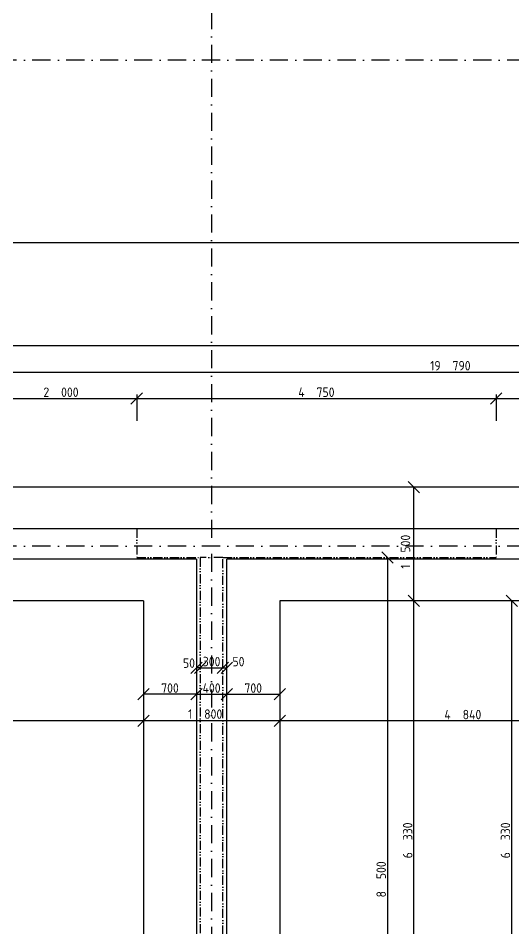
# Model space of a CAD drawing. Extents: x 4511820 to 5180432, y -1526536 to -944957.
# Drawn here: x 5011636 to 5018184, y -1490871 to -1478843 of the extents above; entities that cross this region are included whole.
import ezdxf

# ---------------------------------------------------------------- set-up
doc = ezdxf.new("R2010")
doc.units = 0
doc.header["$MEASUREMENT"] = 0
doc.linetypes.add('ACAD_ISO12W100', pattern=[22, 12, -3, 0.5, -3, 0.5, -3])
doc.linetypes.add('BODKOCIARKOVANA_3', pattern=[5.6, 3, -1.3, 0, -1.3])
doc.layers.get('0').update_dxf_attribs({"linetype": 'CONTINUOUS'})
doc.layers.get('Defpoints').update_dxf_attribs({"color": 61, "linetype": 'CONTINUOUS'})
for name, color, linetype in [('KÓTY', 4, 'CONTINUOUS'), ('MÚRY', 1, 'CONTINUOUS'), ('osi', 253, 'CONTINUOUS'), ('TENKÁ', 7, 'CONTINUOUS')]:
    doc.layers.add(name, color=color, linetype=linetype)
doc.styles.add('STYLE1', font='isocp.shx')
doc.dimstyles.new('STANDARD-50', dxfattribs={"dimtxt": 125, "dimasz": 150, "dimexe": 10, "dimexo": 200, "dimgap": 20, "dimtad": 1, "dimdsep": 46, "dimlunit": 6, "dimtxsty": 'STYLE1', "dimblk1": 'OBLIQUE', "dimblk2": 'OBLIQUE', "dimsah": 1, "dimcen": 2.5, "dimse1": 1, "dimse2": 1, "dimadec": 0, "dimazin": 0, "dimtfac": 1, "dimtmove": 1, "dimatfit": 3, "dimldrblk": 'OBLIQUE', "dimfxl": 1, "dimtolj": 1, "dimtzin": 0, "dimarcsym": 0})

# ---------------------------------------------------------------- blocks, each defined once
blk = doc.blocks.new('_OBLIQUE')
at = {"color": 0, "linetype": 'ByBlock'}
blk.add_line((-0.5, -0.5), (0.5, 0.5), dxfattribs=at)
blk = doc.blocks.new('*D43234')
at = {"layer": 'Defpoints', "color": 0}
for p in [(5026541, -1481806), (4995051, -1483785), (5026541, -1483785)]:
    blk.add_point(p, dxfattribs=at)
at = {"layer": 'KÓTY', "color": 0, "lineweight": -2}
blk.add_line((4995051, -1481806), (5026541, -1481806), dxfattribs=at)
at = {"layer": 'KÓTY', "color": 0, "linetype": 'ByBlock', "lineweight": -2, "xscale": 150, "yscale": 150, "zscale": 150, "rotation": 180}
blk.add_blockref('_OBLIQUE', (4995051, -1481806), dxfattribs=at)
at = {"layer": 'KÓTY', "color": 0, "linetype": 'ByBlock', "lineweight": -2, "xscale": 150, "yscale": 150, "zscale": 150}
blk.add_blockref('_OBLIQUE', (5026541, -1481806), dxfattribs=at)
at = {"layer": 'KÓTY', "color": 0, "insert": (5010796, -1481723), "char_height": 125, "attachment_point": 5, "style": 'STYLE1'}
blk.add_mtext('\\A1;31ﾠ490', dxfattribs=at)
blk = doc.blocks.new('*D43527')
at = {"layer": 'Defpoints', "color": 0}
for p in [(5021731, -1483166), (4999761, -1485118), (5021731, -1485118)]:
    blk.add_point(p, dxfattribs=at)
at = {"layer": 'KÓTY', "color": 0, "lineweight": -2}
blk.add_line((4999761, -1483166), (5021731, -1483166), dxfattribs=at)
at = {"layer": 'KÓTY', "color": 0, "linetype": 'ByBlock', "lineweight": -2, "xscale": 150, "yscale": 150, "zscale": 150, "rotation": 180}
blk.add_blockref('_OBLIQUE', (4999761, -1483166), dxfattribs=at)
at = {"layer": 'KÓTY', "color": 0, "linetype": 'ByBlock', "lineweight": -2, "xscale": 150, "yscale": 150, "zscale": 150}
blk.add_blockref('_OBLIQUE', (5021731, -1483166), dxfattribs=at)
at = {"layer": 'KÓTY', "color": 0, "insert": (5010746, -1483083), "char_height": 125, "attachment_point": 5, "style": 'STYLE1'}
blk.add_mtext('\\A1;21ﾠ970', dxfattribs=at)
blk = doc.blocks.new('*D43530')
at = {"layer": 'Defpoints', "color": 0}
for p in [(5027241, -1483516), (5007451, -1485668), (5027241, -1485668)]:
    blk.add_point(p, dxfattribs=at)
at = {"layer": 'KÓTY', "color": 0, "lineweight": -2}
blk.add_line((5007451, -1483516), (5027241, -1483516), dxfattribs=at)
at = {"layer": 'KÓTY', "color": 0, "linetype": 'ByBlock', "lineweight": -2, "xscale": 150, "yscale": 150, "zscale": 150, "rotation": 180}
blk.add_blockref('_OBLIQUE', (5007451, -1483516), dxfattribs=at)
at = {"layer": 'KÓTY', "color": 0, "linetype": 'ByBlock', "lineweight": -2, "xscale": 150, "yscale": 150, "zscale": 150}
blk.add_blockref('_OBLIQUE', (5027241, -1483516), dxfattribs=at)
at = {"layer": 'KÓTY', "color": 0, "insert": (5017346, -1483433), "char_height": 125, "attachment_point": 5, "style": 'STYLE1'}
blk.add_mtext('\\A1;19ﾠ790', dxfattribs=at)
blk = doc.blocks.new('*D43543')
at = {"layer": 'Defpoints', "color": 0}
for p in [(5013201, -1483866), (5011201, -1485668), (5013201, -1485668)]:
    blk.add_point(p, dxfattribs=at)
at = {"layer": 'KÓTY', "color": 0, "lineweight": -2}
blk.add_line((5011201, -1483866), (5013201, -1483866), dxfattribs=at)
at = {"layer": 'KÓTY', "color": 0, "linetype": 'ByBlock', "lineweight": -2, "xscale": 150, "yscale": 150, "zscale": 150, "rotation": 180}
blk.add_blockref('_OBLIQUE', (5011201, -1483866), dxfattribs=at)
at = {"layer": 'KÓTY', "color": 0, "linetype": 'ByBlock', "lineweight": -2, "xscale": 150, "yscale": 150, "zscale": 150}
blk.add_blockref('_OBLIQUE', (5013201, -1483866), dxfattribs=at)
at = {"layer": 'KÓTY', "color": 0, "insert": (5012201, -1483783), "char_height": 125, "attachment_point": 5, "style": 'STYLE1'}
blk.add_mtext('\\A1;2ﾠ000', dxfattribs=at)
blk = doc.blocks.new('*D43544')
at = {"layer": 'Defpoints', "color": 0}
for p in [(5017951, -1483866), (5013201, -1485668), (5017951, -1485668)]:
    blk.add_point(p, dxfattribs=at)
at = {"layer": 'KÓTY', "color": 0, "lineweight": -2}
blk.add_line((5013201, -1483866), (5017951, -1483866), dxfattribs=at)
at = {"layer": 'KÓTY', "color": 0, "linetype": 'ByBlock', "lineweight": -2, "xscale": 150, "yscale": 150, "zscale": 150, "rotation": 180}
blk.add_blockref('_OBLIQUE', (5013201, -1483866), dxfattribs=at)
at = {"layer": 'KÓTY', "color": 0, "linetype": 'ByBlock', "lineweight": -2, "xscale": 150, "yscale": 150, "zscale": 150}
blk.add_blockref('_OBLIQUE', (5017951, -1483866), dxfattribs=at)
at = {"layer": 'KÓTY', "color": 0, "insert": (5015576, -1483783), "char_height": 125, "attachment_point": 5, "style": 'STYLE1'}
blk.add_mtext('\\A1;4ﾠ750', dxfattribs=at)
blk = doc.blocks.new('*D43545')
at = {"layer": 'Defpoints', "color": 0}
for p in [(5019066, -1483866), (5017951, -1485668), (5019066, -1485668)]:
    blk.add_point(p, dxfattribs=at)
at = {"layer": 'KÓTY', "color": 0, "lineweight": -2}
blk.add_line((5017951, -1483866), (5019066, -1483866), dxfattribs=at)
at = {"layer": 'KÓTY', "color": 0, "linetype": 'ByBlock', "lineweight": -2, "xscale": 150, "yscale": 150, "zscale": 150, "rotation": 180}
blk.add_blockref('_OBLIQUE', (5017951, -1483866), dxfattribs=at)
at = {"layer": 'KÓTY', "color": 0, "linetype": 'ByBlock', "lineweight": -2, "xscale": 150, "yscale": 150, "zscale": 150}
blk.add_blockref('_OBLIQUE', (5019066, -1483866), dxfattribs=at)
at = {"layer": 'KÓTY', "color": 0, "insert": (5018508, -1483783), "char_height": 125, "attachment_point": 5, "style": 'STYLE1'}
blk.add_mtext('\\A1;1ﾠ115', dxfattribs=at)
blk = doc.blocks.new('*D43686')
at = {"layer": 'Defpoints', "color": 0}
for p in [(5015116, -1486538), (5016865, -1486538), (5015116, -1492868)]:
    blk.add_point(p, dxfattribs=at)
at = {"layer": 'KÓTY', "color": 0, "lineweight": -2}
blk.add_line((5016865, -1492868), (5016865, -1486538), dxfattribs=at)
at = {"layer": 'KÓTY', "color": 0, "linetype": 'ByBlock', "lineweight": -2, "xscale": 150, "yscale": 150, "zscale": 150}
for p, rotation in [((5016865, -1486538), 90), ((5016865, -1492868), 270)]:
    blk.add_blockref('_OBLIQUE', p, dxfattribs=dict(at, rotation=rotation))
at = {"layer": 'KÓTY', "color": 0, "insert": (5016782, -1489703), "char_height": 125, "attachment_point": 5, "rotation": 90, "style": 'STYLE1'}
blk.add_mtext('\\A1;6ﾠ330', dxfattribs=at)
blk = doc.blocks.new('*D43687')
at = {"layer": 'Defpoints', "color": 0}
for p in [(5014566, -1485038), (5016865, -1485038), (5014566, -1486538)]:
    blk.add_point(p, dxfattribs=at)
at = {"layer": 'KÓTY', "color": 0, "lineweight": -2}
blk.add_line((5016865, -1486538), (5016865, -1485038), dxfattribs=at)
at = {"layer": 'KÓTY', "color": 0, "linetype": 'ByBlock', "lineweight": -2, "xscale": 150, "yscale": 150, "zscale": 150}
for p, rotation in [((5016865, -1485038), 90), ((5016865, -1486538), 270)]:
    blk.add_blockref('_OBLIQUE', p, dxfattribs=dict(at, rotation=rotation))
at = {"layer": 'KÓTY', "color": 0, "insert": (5016753, -1485890), "char_height": 125, "attachment_point": 5, "rotation": 90, "style": 'STYLE1'}
blk.add_mtext('\\A1;1ﾠ500', dxfattribs=at)
blk = doc.blocks.new('*D43689')
at = {"layer": 'Defpoints', "color": 0}
for p in [(5014441, -1485968), (5014441, -1494468), (5016515, -1494468)]:
    blk.add_point(p, dxfattribs=at)
at = {"layer": 'KÓTY', "color": 0, "lineweight": -2}
blk.add_line((5016515, -1485968), (5016515, -1494468), dxfattribs=at)
at = {"layer": 'KÓTY', "color": 0, "linetype": 'ByBlock', "lineweight": -2, "xscale": 150, "yscale": 150, "zscale": 150}
for p, rotation in [((5016515, -1485968), 90), ((5016515, -1494468), 270)]:
    blk.add_blockref('_OBLIQUE', p, dxfattribs=dict(at, rotation=rotation))
at = {"layer": 'KÓTY', "color": 0, "insert": (5016432, -1490218), "char_height": 125, "attachment_point": 5, "rotation": 90, "style": 'STYLE1'}
blk.add_mtext('\\A1;8ﾠ500', dxfattribs=at)
blk = doc.blocks.new('*D43848')
at = {"layer": 'Defpoints', "color": 0}
for p in [(5015091, -1488124), (5015091, -1488124), (5019931, -1488124)]:
    blk.add_point(p, dxfattribs=at)
at = {"layer": 'KÓTY', "color": 0, "lineweight": -2}
blk.add_line((5019931, -1488124), (5015091, -1488124), dxfattribs=at)
at = {"layer": 'KÓTY', "color": 0, "linetype": 'ByBlock', "lineweight": -2, "xscale": 150, "yscale": 150, "zscale": 150, "rotation": 180}
blk.add_blockref('_OBLIQUE', (5015091, -1488124), dxfattribs=at)
at = {"layer": 'KÓTY', "color": 0, "linetype": 'ByBlock', "lineweight": -2, "xscale": 150, "yscale": 150, "zscale": 150}
blk.add_blockref('_OBLIQUE', (5019931, -1488124), dxfattribs=at)
at = {"layer": 'KÓTY', "color": 0, "insert": (5017511, -1488041), "char_height": 125, "attachment_point": 5, "style": 'STYLE1'}
blk.add_mtext('\\A1;4ﾠ840', dxfattribs=at)
blk = doc.blocks.new('*D43850')
at = {"layer": 'Defpoints', "color": 0}
for p in [(5008451, -1488124), (5008451, -1488124), (5013291, -1488124)]:
    blk.add_point(p, dxfattribs=at)
at = {"layer": 'KÓTY', "color": 0, "lineweight": -2}
blk.add_line((5013291, -1488124), (5008451, -1488124), dxfattribs=at)
at = {"layer": 'KÓTY', "color": 0, "linetype": 'ByBlock', "lineweight": -2, "xscale": 150, "yscale": 150, "zscale": 150, "rotation": 180}
blk.add_blockref('_OBLIQUE', (5008451, -1488124), dxfattribs=at)
at = {"layer": 'KÓTY', "color": 0, "linetype": 'ByBlock', "lineweight": -2, "xscale": 150, "yscale": 150, "zscale": 150}
blk.add_blockref('_OBLIQUE', (5013291, -1488124), dxfattribs=at)
at = {"layer": 'KÓTY', "color": 0, "insert": (5010871, -1488041), "char_height": 125, "attachment_point": 5, "style": 'STYLE1'}
blk.add_mtext('\\A1;4ﾠ840', dxfattribs=at)
blk = doc.blocks.new('*D43866')
at = {"layer": 'Defpoints', "color": 0}
for p in [(5018157, -1486538), (5019931, -1486538), (5019781, -1492868)]:
    blk.add_point(p, dxfattribs=at)
at = {"layer": 'KÓTY', "color": 0, "lineweight": -2}
blk.add_line((5018157, -1492868), (5018157, -1486538), dxfattribs=at)
at = {"layer": 'KÓTY', "color": 0, "linetype": 'ByBlock', "lineweight": -2, "xscale": 150, "yscale": 150, "zscale": 150}
for p, rotation in [((5018157, -1486538), 90), ((5018157, -1492868), 270)]:
    blk.add_blockref('_OBLIQUE', p, dxfattribs=dict(at, rotation=rotation))
at = {"layer": 'KÓTY', "color": 0, "insert": (5018074, -1489703), "char_height": 125, "attachment_point": 5, "rotation": 90, "style": 'STYLE1'}
blk.add_mtext('\\A1;6ﾠ330', dxfattribs=at)
blk = doc.blocks.new('*D43875')
at = {"layer": 'Defpoints', "color": 0}
for p in [(5013291, -1488124), (5013291, -1488124), (5015091, -1488124)]:
    blk.add_point(p, dxfattribs=at)
at = {"layer": 'KÓTY', "color": 0, "lineweight": -2}
blk.add_line((5015091, -1488124), (5013291, -1488124), dxfattribs=at)
at = {"layer": 'KÓTY', "color": 0, "linetype": 'ByBlock', "lineweight": -2, "xscale": 150, "yscale": 150, "zscale": 150, "rotation": 180}
blk.add_blockref('_OBLIQUE', (5013291, -1488124), dxfattribs=at)
at = {"layer": 'KÓTY', "color": 0, "linetype": 'ByBlock', "lineweight": -2, "xscale": 150, "yscale": 150, "zscale": 150}
blk.add_blockref('_OBLIQUE', (5015091, -1488124), dxfattribs=at)
at = {"layer": 'KÓTY', "color": 0, "insert": (5014106, -1488035), "char_height": 125, "attachment_point": 5, "style": 'STYLE1'}
blk.add_mtext('\\A1;1ﾠ800', dxfattribs=at)
blk = doc.blocks.new('*D43876')
at = {"layer": 'Defpoints', "color": 0}
for p in [(5014391, -1487773.5), (5013991, -1488123.5), (5014391, -1488123.5)]:
    blk.add_point(p, dxfattribs=at)
at = {"layer": 'KÓTY', "color": 0, "lineweight": -2}
blk.add_line((5013991, -1487773.5), (5014391, -1487773.5), dxfattribs=at)
at = {"layer": 'KÓTY', "color": 0, "linetype": 'ByBlock', "lineweight": -2, "xscale": 150, "yscale": 150, "zscale": 150, "rotation": 180}
blk.add_blockref('_OBLIQUE', (5013991, -1487773.5), dxfattribs=at)
at = {"layer": 'KÓTY', "color": 0, "linetype": 'ByBlock', "lineweight": -2, "xscale": 150, "yscale": 150, "zscale": 150}
blk.add_blockref('_OBLIQUE', (5014391, -1487773.5), dxfattribs=at)
at = {"layer": 'KÓTY', "color": 0, "insert": (5014191, -1487691), "char_height": 125, "attachment_point": 5, "style": 'STYLE1'}
blk.add_mtext('\\A1;400', dxfattribs=at)
blk = doc.blocks.new('*D43877')
at = {"layer": 'Defpoints', "color": 0}
for p in [(5014391, -1487773.5), (5015091, -1487773.5), (5015091, -1487773.5)]:
    blk.add_point(p, dxfattribs=at)
at = {"layer": 'KÓTY', "color": 0, "lineweight": -2}
blk.add_line((5014391, -1487773.5), (5015091, -1487773.5), dxfattribs=at)
at = {"layer": 'KÓTY', "color": 0, "linetype": 'ByBlock', "lineweight": -2, "xscale": 150, "yscale": 150, "zscale": 150, "rotation": 180}
blk.add_blockref('_OBLIQUE', (5014391, -1487773.5), dxfattribs=at)
at = {"layer": 'KÓTY', "color": 0, "linetype": 'ByBlock', "lineweight": -2, "xscale": 150, "yscale": 150, "zscale": 150}
blk.add_blockref('_OBLIQUE', (5015091, -1487773.5), dxfattribs=at)
at = {"layer": 'KÓTY', "color": 0, "insert": (5014741, -1487691), "char_height": 125, "attachment_point": 5, "style": 'STYLE1'}
blk.add_mtext('\\A1;700', dxfattribs=at)
blk = doc.blocks.new('*D43878')
at = {"layer": 'Defpoints', "color": 0}
for p in [(5013291, -1487773.5), (5013291, -1488123.5), (5013991, -1488123.5)]:
    blk.add_point(p, dxfattribs=at)
at = {"layer": 'KÓTY', "color": 0, "lineweight": -2}
blk.add_line((5013991, -1487773.5), (5013291, -1487773.5), dxfattribs=at)
at = {"layer": 'KÓTY', "color": 0, "linetype": 'ByBlock', "lineweight": -2, "xscale": 150, "yscale": 150, "zscale": 150, "rotation": 180}
blk.add_blockref('_OBLIQUE', (5013291, -1487773.5), dxfattribs=at)
at = {"layer": 'KÓTY', "color": 0, "linetype": 'ByBlock', "lineweight": -2, "xscale": 150, "yscale": 150, "zscale": 150}
blk.add_blockref('_OBLIQUE', (5013991, -1487773.5), dxfattribs=at)
at = {"layer": 'KÓTY', "color": 0, "insert": (5013641, -1487691), "char_height": 125, "attachment_point": 5, "style": 'STYLE1'}
blk.add_mtext('\\A1;700', dxfattribs=at)
blk = doc.blocks.new('*D43879')
at = {"layer": 'Defpoints', "color": 0}
for p in [(5014341, -1487423.5), (5014041, -1487773.5), (5014341, -1487773.5)]:
    blk.add_point(p, dxfattribs=at)
at = {"layer": 'KÓTY', "color": 0, "lineweight": -2}
blk.add_line((5014041, -1487423.5), (5014341, -1487423.5), dxfattribs=at)
at = {"layer": 'KÓTY', "color": 0, "linetype": 'ByBlock', "lineweight": -2, "xscale": 150, "yscale": 150, "zscale": 150, "rotation": 180}
blk.add_blockref('_OBLIQUE', (5014041, -1487423.5), dxfattribs=at)
at = {"layer": 'KÓTY', "color": 0, "linetype": 'ByBlock', "lineweight": -2, "xscale": 150, "yscale": 150, "zscale": 150}
blk.add_blockref('_OBLIQUE', (5014341, -1487423.5), dxfattribs=at)
at = {"layer": 'KÓTY', "color": 0, "insert": (5014191, -1487341), "char_height": 125, "attachment_point": 5, "style": 'STYLE1'}
blk.add_mtext('\\A1;300', dxfattribs=at)
blk = doc.blocks.new('*D43880')
at = {"layer": 'Defpoints', "color": 0}
for p in [(5014341, -1487423.5), (5014391, -1487423.5), (5014391, -1487423.5)]:
    blk.add_point(p, dxfattribs=at)
at = {"layer": 'KÓTY', "color": 0, "lineweight": -2}
blk.add_line((5014341, -1487423.5), (5014391, -1487423.5), dxfattribs=at)
at = {"layer": 'KÓTY', "color": 0, "linetype": 'ByBlock', "lineweight": -2, "xscale": 150, "yscale": 150, "zscale": 150, "rotation": 180}
blk.add_blockref('_OBLIQUE', (5014341, -1487423.5), dxfattribs=at)
at = {"layer": 'KÓTY', "color": 0, "linetype": 'ByBlock', "lineweight": -2, "xscale": 150, "yscale": 150, "zscale": 150}
blk.add_blockref('_OBLIQUE', (5014391, -1487423.5), dxfattribs=at)
at = {"layer": 'KÓTY', "color": 0, "insert": (5014546, -1487341.5), "char_height": 125, "attachment_point": 5, "style": 'STYLE1'}
blk.add_mtext('\\A1;50', dxfattribs=at)
blk = doc.blocks.new('*D43881')
at = {"layer": 'Defpoints', "color": 0}
for p in [(5013991, -1487423.5), (5013991, -1487423.5), (5014041, -1487423.5)]:
    blk.add_point(p, dxfattribs=at)
at = {"layer": 'KÓTY', "color": 0, "lineweight": -2}
blk.add_line((5014041, -1487423.5), (5013991, -1487423.5), dxfattribs=at)
at = {"layer": 'KÓTY', "color": 0, "linetype": 'ByBlock', "lineweight": -2, "xscale": 150, "yscale": 150, "zscale": 150, "rotation": 180}
blk.add_blockref('_OBLIQUE', (5013991, -1487423.5), dxfattribs=at)
at = {"layer": 'KÓTY', "color": 0, "linetype": 'ByBlock', "lineweight": -2, "xscale": 150, "yscale": 150, "zscale": 150}
blk.add_blockref('_OBLIQUE', (5014041, -1487423.5), dxfattribs=at)
at = {"layer": 'KÓTY', "color": 0, "insert": (5013892.5, -1487361.5), "char_height": 125, "attachment_point": 5, "style": 'STYLE1'}
blk.add_mtext('\\A1;50', dxfattribs=at)

msp = doc.modelspace()

# ---------------------------------------------------------------- linework, layer by layer
at = {"layer": 'KÓTY'}
for p, q in [((5013201, -1483812.097), (5013201, -1484162.097)), ((5013201, -1483812.097), (5013201, -1484162.097)), ((5017951, -1483812.097), (5017951, -1484162.097)), ((5017951, -1483812.097), (5017951, -1484162.097))]:
    msp.add_line(p, q, dxfattribs=at)
at = {"layer": 'MÚRY', "linetype": 'Continuous', "lineweight": 30}
for p, q in [((5021731, -1485038), (4999761, -1485038)), ((5013291, -1486538), (5008451, -1486538)), ((5013291, -1486538), (5013291, -1492868)), ((5019931, -1486538), (5015091, -1486538)), ((5015091, -1486538), (5015091, -1492868))]:
    msp.add_line(p, q, dxfattribs=at)
at = {"layer": 'osi', "linetype": 'BODKOCIARKOVANA_3', "ltscale": 80}
for p, q in [((5014191, -1463510.809), (5014191, -1502135.094)), ((5043429.122, -1479398), (4978440.258, -1479398)), ((5043429.122, -1485818), (4978440.258, -1485818))]:
    msp.add_line(p, q, dxfattribs=at)
at = {"layer": 'TENKÁ'}
for p, q in [((5027241, -1485588), (4994251, -1485588)), ((5013991, -1485988), (5007751, -1485988)), ((5013991, -1485988), (5013991, -1498868)), ((5014391, -1498868), (5014391, -1485988)), ((5020631, -1485988), (5014391, -1485988))]:
    msp.add_line(p, q, dxfattribs=at)
at = {"layer": 'TENKÁ', "color": 40, "linetype": 'ACAD_ISO12W100', "ltscale": 10}
for p, q in [((5013201, -1485588), (5013201, -1485968)), ((5017951, -1485588), (5017951, -1485968)), ((5013201, -1485968), (5014041, -1485968)), ((5014041, -1485968), (5014041, -1494468)), ((5014341, -1485968), (5014041, -1485968)), ((5014341, -1485968), (5017951, -1485968)), ((5014341, -1494468), (5014341, -1485968))]:
    msp.add_line(p, q, dxfattribs=at)

# ---------------------------------------------------------------- dimensions: what is measured, and where the dimension line sits
at = {"layer": 'KÓTY'}
for base, p1, p2, picture, middle in [((5026541, -1481806), (4995051, -1483784.596), (5026541, -1483784.596), '*D43234', (5010796, -1481723.457)), ((5021731, -1483165.5), (4999761, -1485118), (5021731, -1485118), '*D43527', (5010746, -1483082.957)), ((5027241, -1483515.5), (5007451, -1485668), (5027241, -1485668), '*D43530', (5017346, -1483432.957)), ((5013201, -1483865.5), (5011201, -1485668), (5013201, -1485668), '*D43543', (5012201, -1483782.957)), ((5017951, -1483865.5), (5013201, -1485668), (5017951, -1485668), '*D43544', (5015576, -1483782.957)), ((5019066, -1483865.5), (5017951, -1485668), (5019066, -1485668), '*D43545', (5018508.5, -1483782.957)), ((5014341, -1487423.5), (5014041, -1487773.5), (5014341, -1487773.5), '*D43879', (5014191, -1487341)), ((5013291, -1487773.5), (5013991, -1488123.5), (5013291, -1488123.5), '*D43878', (5013641, -1487691)), ((5014391, -1487773.5), (5013991, -1488123.5), (5014391, -1488123.5), '*D43876', (5014191, -1487691)), ((5015091, -1487773.5), (5014391, -1487773.5), (5015091, -1487773.5), '*D43877', (5014741, -1487691)), ((5008451, -1488123.5), (5013291, -1488123.5), (5008451, -1488123.5), '*D43850', (5010871, -1488040.957)), ((5015091, -1488123.5), (5019931, -1488123.5), (5015091, -1488123.5), '*D43848', (5017511, -1488040.957))]:
    dim = msp.add_linear_dim(base=base, p1=p1, p2=p2, dimstyle='STANDARD-50', override={"dimtxsty": 'STYLE1', "dimldrblk": 'OBLIQUE'}, dxfattribs=at)
    dim.commit()
    dim.dimension.update_dxf_attribs({"geometry": picture, "text_midpoint": middle})
dim = msp.add_linear_dim(base=(5016865, -1485038), p1=(5014566, -1486538), p2=(5014566, -1485038), angle=90, dimstyle='STANDARD-50', override={"dimtxsty": 'STYLE1', "dimldrblk": 'OBLIQUE'}, dxfattribs=at)
dim.commit()
dim.dimension.update_dxf_attribs({"geometry": '*D43687', "text_midpoint": (5016836, -1485890.5), "dimtype": 160})
for base, p1, p2, picture, middle in [((5016515, -1494468), (5014441, -1485968), (5014441, -1494468), '*D43689', (5016432.457, -1490218)), ((5016865, -1486538), (5015116, -1492868), (5015116, -1486538), '*D43686', (5016782.457, -1489703)), ((5018157, -1486538), (5019781, -1492868), (5019931, -1486538), '*D43866', (5018074.457, -1489703))]:
    dim = msp.add_linear_dim(base=base, p1=p1, p2=p2, angle=90, dimstyle='STANDARD-50', override={"dimtxsty": 'STYLE1', "dimldrblk": 'OBLIQUE'}, dxfattribs=at)
    dim.commit()
    dim.dimension.update_dxf_attribs({"geometry": picture, "text_midpoint": middle})
for base, p1, p2, picture, middle in [((5014391, -1487423.5), (5014341, -1487423.5), (5014391, -1487423.5), '*D43880', (5014546, -1487424)), ((5013991, -1487423.5), (5014041, -1487423.5), (5013991, -1487423.5), '*D43881', (5013892.5, -1487444)), ((5013291, -1488123.5), (5015091, -1488123.5), (5013291, -1488123.5), '*D43875', (5014106, -1488118))]:
    dim = msp.add_linear_dim(base=base, p1=p1, p2=p2, dimstyle='STANDARD-50', override={"dimtxsty": 'STYLE1', "dimldrblk": 'OBLIQUE'}, dxfattribs=at)
    dim.commit()
    dim.dimension.update_dxf_attribs({"geometry": picture, "text_midpoint": middle, "dimtype": 160})

doc.saveas('drawing.dxf')
